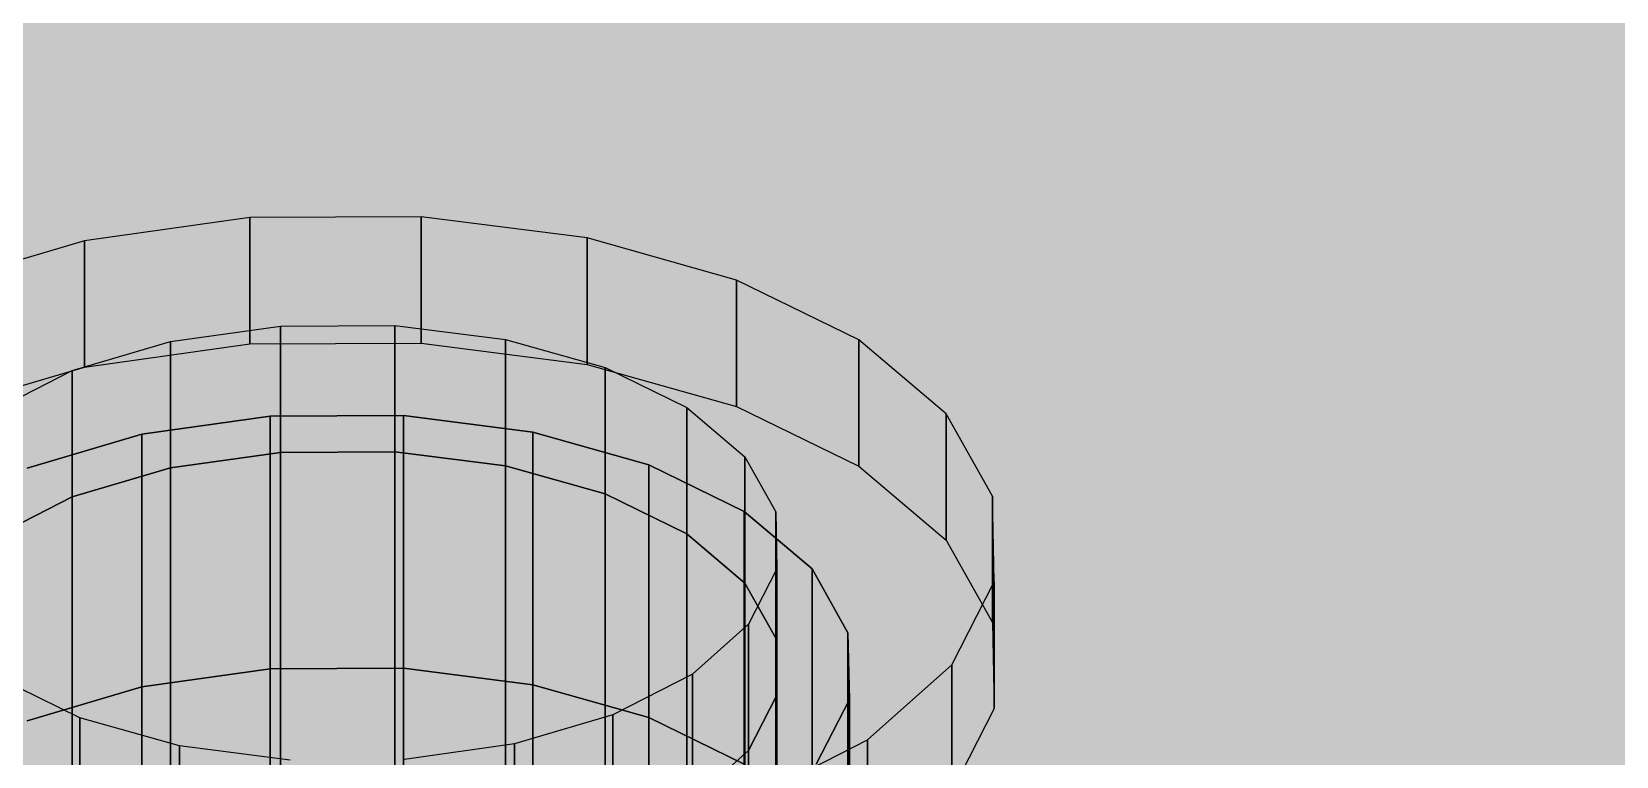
# Model space of a CAD drawing. Header units: millimetres. Extents: x 50 to 612415, y 2 to 4150.
# Drawn here: x 484023.16 to 484057.52, y 2078.76 to 2094.46 of the extents above; entities that cross this region are included whole.
import ezdxf

# ---------------------------------------------------------------- set-up
doc = ezdxf.new("R2010")
doc.units = ezdxf.units.MM
doc.layers.add('HATCH', color=8, linetype='Continuous', lineweight=9)
doc.layers.add('OUTLINE', color=7, linetype='Continuous', lineweight=25)

msp = doc.modelspace()

# ---------------------------------------------------------------- hatches: boundary and pattern name
at = {"layer": 'HATCH', "true_color": 0xccae87}
for points in [[(483825.091, 2159.244), (484028.334, 2086.13), (484031.224, 2086.146)], [(483825.091, 2159.244), (484031.224, 2086.146), (484034.023, 2085.787)], [(483825.091, 2159.244), (484025.551, 2085.741), (484028.334, 2086.13)], [(483825.091, 2159.244), (484034.023, 2085.787), (484036.542, 2085.079)], [(483825.091, 2159.244), (484023.064, 2085.004), (484025.551, 2085.741)], [(484760.546, 2053.765), (483825.091, 2159.244), (484036.542, 2085.079)], [(483825.091, 2153.766), (484028.334, 2080.652), (484031.224, 2080.667)], [(484031.224, 2080.667), (484028.334, 2080.652), (483825.091, 2153.766)], [(483825.091, 2153.766), (484031.224, 2080.667), (484034.023, 2080.309)], [(484034.023, 2080.309), (484031.224, 2080.667), (483825.091, 2153.766)], [(483825.091, 2153.766), (484025.551, 2080.262), (484028.334, 2080.652)], [(484028.334, 2080.652), (484025.551, 2080.262), (483825.091, 2153.766)], [(484036.542, 2079.6), (484034.023, 2080.309), (483825.091, 2153.766)], [(483825.091, 2153.766), (484034.023, 2080.309), (484036.542, 2079.6)], [(483825.091, 2153.766), (484023.064, 2079.526), (484025.551, 2080.262)], [(484025.551, 2080.262), (484023.064, 2079.526), (483825.091, 2153.766)], [(484760.546, 2048.287), (483825.091, 2153.766), (484036.542, 2079.6)], [(484036.542, 2079.6), (483825.091, 2153.766), (484760.546, 2048.287)], [(484760.546, 2041.439), (483825.091, 2146.918), (484036.542, 2072.752)], [(484036.542, 2072.752), (483825.091, 2146.918), (484760.546, 2041.439)], [(484758.648, 2037.434), (483825.091, 2144.179), (484036.542, 2070.013)], [(484036.542, 2070.013), (483825.091, 2144.179), (484758.648, 2037.434)], [(484758.174, 2036.433), (483825.091, 2143.494), (484036.542, 2069.328)], [(484036.542, 2069.328), (483825.091, 2143.494), (484758.174, 2036.433)], [(484755.802, 2031.428), (483825.091, 2140.07), (484036.542, 2065.904)], [(484036.542, 2065.904), (483825.091, 2140.07), (484755.802, 2031.428)], [(484036.542, 2060.426), (483825.091, 2134.591), (484752.006, 2023.419)], [(484760.546, 2053.765), (484036.542, 2085.079), (484038.608, 2084.068)], [(484760.546, 2053.765), (484038.608, 2084.068), (484040.08, 2082.825)], [(484760.546, 2053.765), (484040.08, 2082.825), (484040.859, 2081.433)], [(484760.546, 2053.765), (484040.859, 2081.433), (484040.891, 2079.988)], [(484760.546, 2053.765), (484040.891, 2079.988), (484040.173, 2078.589)], [(484760.546, 2048.287), (484036.542, 2079.6), (484038.608, 2078.59)], [(484038.608, 2078.59), (484036.542, 2079.6), (484760.546, 2048.287)]]:
    msp.add_hatch(color=43, dxfattribs=at).paths.add_polyline_path(points)
at = {"layer": 'HATCH', "true_color": 0xaeb3b7}
for points in [[(484024.308, 2087.195), (484027.887, 2087.696), (484027.887, 2090.435), (484024.308, 2089.934)], [(484031.602, 2087.716), (484035.202, 2087.255), (484035.202, 2089.994), (484031.602, 2090.455)], [(484028.558, 2085.347), (484026.172, 2085.013), (484026.172, 2087.753), (484028.558, 2088.086)], [(484033.434, 2085.053), (484031.035, 2085.361), (484031.035, 2088.1), (484033.434, 2087.793)], [(484025.551, 2063.827), (484028.334, 2064.216), (484028.334, 2086.13), (484025.551, 2085.741)], [(484031.224, 2064.232), (484034.023, 2063.874), (484034.023, 2085.787), (484031.224, 2086.146)], [(484028.558, 2063.433), (484026.172, 2063.1), (484026.172, 2085.013), (484028.558, 2085.347)], [(484033.434, 2063.14), (484031.035, 2063.447), (484031.035, 2085.361), (484033.434, 2085.053)], [(484026.365, 2076.247), (484028.765, 2075.94), (484028.765, 2078.679), (484026.365, 2078.987)], [(484031.242, 2075.954), (484033.627, 2076.287), (484033.627, 2079.027), (484031.242, 2078.693)]]:
    msp.add_hatch(color=253, dxfattribs=at).paths.add_polyline_path(points)
at = {"layer": 'HATCH', "true_color": 0xb7bcc0}
for points in [[(484042.989, 2086.185), (484027.887, 2090.435), (484024.308, 2089.934)], [(484042.989, 2086.185), (484031.602, 2090.455), (484027.887, 2090.435)], [(484042.989, 2086.185), (484035.202, 2089.994), (484031.602, 2090.455)], [(484042.989, 2086.185), (484038.44, 2089.083), (484035.202, 2089.994)], [(484024.308, 2089.934), (484021.111, 2088.988), (484018.513, 2087.66)], [(484024.308, 2089.934), (484018.513, 2087.66), (484028.558, 2088.086)], [(484024.308, 2089.934), (484028.558, 2088.086), (484031.035, 2088.1)], [(484024.308, 2089.934), (484031.035, 2088.1), (484033.434, 2087.793)], [(484042.989, 2086.185), (484024.308, 2089.934), (484033.434, 2087.793)], [(484042.989, 2086.185), (484041.096, 2087.784), (484038.44, 2089.083)], [(484018.513, 2087.66), (484026.172, 2087.753), (484028.558, 2088.086)], [(484018.513, 2087.66), (484024.041, 2087.122), (484026.172, 2087.753)], [(484018.513, 2087.66), (484022.308, 2086.236), (484024.041, 2087.122)], [(484024.308, 2087.195), (484027.887, 2087.696), (484042.989, 2083.446)], [(484027.887, 2087.696), (484031.602, 2087.716), (484042.989, 2083.446)], [(484031.602, 2087.716), (484035.202, 2087.255), (484042.989, 2083.446)], [(484042.989, 2086.185), (484033.434, 2087.793), (484035.593, 2087.185)], [(484035.202, 2087.255), (484038.44, 2086.344), (484042.989, 2083.446)], [(484018.513, 2084.92), (484021.111, 2086.248), (484024.308, 2087.195)], [(484028.558, 2085.347), (484018.513, 2084.92), (484024.308, 2087.195)], [(484031.035, 2085.361), (484028.558, 2085.347), (484024.308, 2087.195)], [(484033.434, 2085.053), (484031.035, 2085.361), (484024.308, 2087.195)], [(484033.434, 2085.053), (484024.308, 2087.195), (484042.989, 2083.446)], [(484042.989, 2086.185), (484035.593, 2087.185), (484037.364, 2086.319)], [(484035.491, 2076.845), (484043.99, 2084.396), (484042.989, 2086.185)], [(484035.491, 2076.845), (484042.989, 2086.185), (484038.706, 2081.622)], [(484042.989, 2086.185), (484037.364, 2086.319), (484038.626, 2085.253)], [(484038.44, 2086.344), (484041.096, 2085.045), (484042.989, 2083.446)], [(484042.989, 2086.185), (484038.626, 2085.253), (484039.293, 2084.061)], [(484042.989, 2086.185), (484039.32, 2082.822), (484038.706, 2081.622)], [(484042.989, 2086.185), (484039.293, 2084.061), (484039.32, 2082.822)], [(484034.023, 2085.787), (484028.334, 2086.13), (484025.551, 2085.741)], [(484034.023, 2085.787), (484031.224, 2086.146), (484028.334, 2086.13)], [(484034.023, 2085.787), (484025.551, 2085.741), (484023.064, 2085.004)], [(484034.023, 2085.787), (484023.064, 2085.004), (484028.558, 2085.347)], [(484034.023, 2085.787), (484028.558, 2085.347), (484031.035, 2085.361)], [(484034.023, 2085.787), (484031.035, 2085.361), (484033.434, 2085.053)], [(484034.023, 2085.787), (484033.434, 2085.053), (484035.593, 2084.446)], [(484034.023, 2085.787), (484035.593, 2084.446), (484037.364, 2083.58)], [(484040.859, 2081.433), (484036.542, 2085.079), (484034.023, 2085.787)], [(484040.859, 2081.433), (484034.023, 2085.787), (484037.364, 2083.58)], [(484028.558, 2085.347), (484026.172, 2085.013), (484018.513, 2084.92)], [(484023.064, 2085.004), (484026.172, 2085.013), (484028.558, 2085.347)], [(484026.172, 2085.013), (484024.041, 2084.382), (484018.513, 2084.92)], [(484024.041, 2084.382), (484022.308, 2083.497), (484018.513, 2084.92)], [(484023.064, 2085.004), (484021.043, 2083.972), (484026.172, 2085.013)], [(484021.043, 2083.972), (484024.041, 2084.382), (484026.172, 2085.013)], [(484035.593, 2084.446), (484033.434, 2085.053), (484042.989, 2083.446)], [(484040.859, 2081.433), (484038.608, 2084.068), (484036.542, 2085.079)], [(484021.043, 2083.972), (484022.308, 2083.497), (484024.041, 2084.382)], [(484035.491, 2076.845), (484044.031, 2082.538), (484043.99, 2084.396)], [(484037.364, 2083.58), (484035.593, 2084.446), (484042.989, 2083.446)], [(484040.859, 2081.433), (484040.08, 2082.825), (484038.608, 2084.068)], [(484042.989, 2083.446), (484043.99, 2081.657), (484035.491, 2074.106)], [(484038.706, 2078.883), (484042.989, 2083.446), (484035.491, 2074.106)], [(484038.626, 2082.514), (484037.364, 2083.58), (484042.989, 2083.446)], [(484040.859, 2081.433), (484037.364, 2083.58), (484038.626, 2082.514)], [(484039.293, 2081.321), (484038.626, 2082.514), (484042.989, 2083.446)], [(484038.706, 2078.883), (484039.32, 2080.083), (484042.989, 2083.446)], [(484039.32, 2080.083), (484039.293, 2081.321), (484042.989, 2083.446)], [(484035.491, 2076.845), (484043.109, 2080.739), (484044.031, 2082.538)], [(484040.859, 2081.433), (484038.626, 2082.514), (484039.293, 2081.321)], [(484043.99, 2081.657), (484044.031, 2079.799), (484035.491, 2074.106)], [(484035.491, 2076.845), (484038.706, 2081.622), (484037.491, 2080.543)], [(484036.735, 2076.296), (484040.891, 2079.988), (484040.859, 2081.433)], [(484036.735, 2076.296), (484040.859, 2081.433), (484038.706, 2078.883)], [(484040.859, 2081.433), (484039.32, 2080.083), (484038.706, 2078.883)], [(484040.859, 2081.433), (484039.293, 2081.321), (484039.32, 2080.083)], [(484035.491, 2076.845), (484041.286, 2079.12), (484043.109, 2080.739)], [(484016.81, 2080.594), (484024.206, 2079.594), (484022.436, 2080.46)], [(484016.81, 2080.594), (484026.365, 2078.987), (484024.206, 2079.594)], [(484016.81, 2080.594), (484035.491, 2076.845), (484026.365, 2078.987)], [(484016.81, 2080.594), (484031.912, 2076.344), (484035.491, 2076.845)], [(484016.81, 2080.594), (484028.197, 2076.324), (484031.912, 2076.344)], [(484035.491, 2076.845), (484037.491, 2080.543), (484035.759, 2079.658)], [(484035.491, 2076.845), (484035.759, 2079.658), (484033.627, 2079.027)], [(484044.031, 2079.799), (484043.109, 2077.999), (484035.491, 2074.106)], [(484036.735, 2076.296), (484040.173, 2078.589), (484040.891, 2079.988)], [(484035.491, 2076.845), (484028.765, 2078.679), (484026.365, 2078.987)], [(484035.491, 2076.845), (484033.627, 2079.027), (484031.242, 2078.693)], [(484035.491, 2076.845), (484038.688, 2077.792), (484041.286, 2079.12)], [(484037.491, 2077.804), (484038.706, 2078.883), (484035.491, 2074.106)], [(484036.735, 2076.296), (484038.706, 2078.883), (484037.491, 2077.804)]]:
    msp.add_hatch(color=9, dxfattribs=at).paths.add_polyline_path(points)
at = {"layer": 'HATCH', "true_color": 0xaeb4b7}
for points in [[(484027.887, 2087.696), (484031.602, 2087.716), (484031.602, 2090.455), (484027.887, 2090.435)], [(484031.035, 2085.361), (484028.558, 2085.347), (484028.558, 2088.086), (484031.035, 2088.1)], [(484028.334, 2064.216), (484031.224, 2064.232), (484031.224, 2086.146), (484028.334, 2086.13)], [(484031.035, 2063.447), (484028.558, 2063.433), (484028.558, 2085.347), (484031.035, 2085.361)]]:
    msp.add_hatch(color=253, dxfattribs=at).paths.add_polyline_path(points)
at = {"layer": 'HATCH', "true_color": 0xadb2b6}
for points in [[(484035.202, 2087.255), (484038.44, 2086.344), (484038.44, 2089.083), (484035.202, 2089.994)], [(484021.111, 2086.248), (484024.308, 2087.195), (484024.308, 2089.934), (484021.111, 2088.988)], [(484026.172, 2085.013), (484024.041, 2084.382), (484024.041, 2087.122), (484026.172, 2087.753)], [(484035.593, 2084.446), (484033.434, 2085.053), (484033.434, 2087.793), (484035.593, 2087.185)], [(484023.064, 2063.091), (484025.551, 2063.827), (484025.551, 2085.741), (484023.064, 2085.004)], [(484034.023, 2063.874), (484036.542, 2063.165), (484036.542, 2085.079), (484034.023, 2085.787)], [(484026.172, 2063.1), (484024.041, 2062.469), (484024.041, 2084.382), (484026.172, 2085.013)], [(484035.593, 2062.532), (484033.434, 2063.14), (484033.434, 2085.053), (484035.593, 2084.446)], [(484033.627, 2076.287), (484035.759, 2076.918), (484035.759, 2079.658), (484033.627, 2079.027)], [(484024.206, 2076.855), (484026.365, 2076.247), (484026.365, 2078.987), (484024.206, 2079.594)]]:
    msp.add_hatch(color=253, dxfattribs=at).paths.add_polyline_path(points)
at = {"layer": 'HATCH', "true_color": 0xabb0b4}
for points in [[(484038.44, 2086.344), (484041.096, 2085.045), (484041.096, 2087.784), (484038.44, 2089.083)], [(484024.041, 2084.382), (484022.308, 2083.497), (484022.308, 2086.236), (484024.041, 2087.122)], [(484037.364, 2083.58), (484035.593, 2084.446), (484035.593, 2087.185), (484037.364, 2086.319)], [(484036.542, 2063.165), (484038.608, 2062.154), (484038.608, 2084.068), (484036.542, 2085.079)], [(484024.041, 2062.469), (484022.308, 2061.583), (484022.308, 2083.497), (484024.041, 2084.382)], [(484037.364, 2061.666), (484035.593, 2062.532), (484035.593, 2084.446), (484037.364, 2083.58)], [(484022.436, 2077.721), (484024.206, 2076.855), (484024.206, 2079.594), (484022.436, 2080.46)], [(484035.759, 2076.918), (484037.491, 2077.804), (484037.491, 2080.543), (484035.759, 2079.658)], [(484041.286, 2076.38), (484038.688, 2075.052), (484038.688, 2077.792), (484041.286, 2079.12)]]:
    msp.add_hatch(color=253, dxfattribs=at).paths.add_polyline_path(points)
at = {"layer": 'HATCH', "true_color": 0xa9aeb1}
for points in [[(484041.096, 2085.045), (484042.989, 2083.446), (484042.989, 2086.185), (484041.096, 2087.784)], [(484038.626, 2082.514), (484037.364, 2083.58), (484037.364, 2086.319), (484038.626, 2085.253)], [(484038.608, 2062.154), (484040.08, 2060.911), (484040.08, 2082.825), (484038.608, 2084.068)], [(484038.626, 2060.6), (484037.364, 2061.666), (484037.364, 2083.58), (484038.626, 2082.514)]]:
    msp.add_hatch(color=253, dxfattribs=at).paths.add_polyline_path(points)
at = {"layer": 'HATCH', "true_color": 0xa6abae}
for points in [[(484042.989, 2083.446), (484043.99, 2081.657), (484043.99, 2084.396), (484042.989, 2086.185)], [(484039.293, 2081.321), (484038.626, 2082.514), (484038.626, 2085.253), (484039.293, 2084.061)], [(484038.706, 2078.883), (484039.32, 2080.083), (484039.32, 2082.822), (484038.706, 2081.622)], [(484040.08, 2060.911), (484040.859, 2059.519), (484040.859, 2081.433), (484040.08, 2082.825)], [(484039.293, 2059.408), (484038.626, 2060.6), (484038.626, 2082.514), (484039.293, 2081.321)], [(484044.031, 2079.799), (484043.109, 2077.999), (484043.109, 2080.739), (484044.031, 2082.538)], [(484038.706, 2056.969), (484039.32, 2058.169), (484039.32, 2080.083), (484038.706, 2078.883)], [(484040.891, 2058.075), (484040.173, 2056.675), (484040.173, 2078.589), (484040.891, 2079.988)]]:
    msp.add_hatch(color=253, dxfattribs=at).paths.add_polyline_path(points)
at = {"layer": 'HATCH', "true_color": 0xc2a680}
for points in [[(484028.334, 2080.652), (484025.551, 2080.262), (484025.551, 2085.741), (484028.334, 2086.13)], [(484034.023, 2080.309), (484031.224, 2080.667), (484031.224, 2086.146), (484034.023, 2085.787)], [(484028.334, 2073.803), (484025.551, 2073.414), (484025.551, 2080.262), (484028.334, 2080.652)], [(484034.023, 2073.461), (484031.224, 2073.819), (484031.224, 2080.667), (484034.023, 2080.309)]]:
    msp.add_hatch(color=43, dxfattribs=at).paths.add_polyline_path(points)
at = {"layer": 'HATCH', "true_color": 0xc2a681}
for points in [[(484031.224, 2080.667), (484028.334, 2080.652), (484028.334, 2086.13), (484031.224, 2086.146)], [(484031.224, 2073.819), (484028.334, 2073.803), (484028.334, 2080.652), (484031.224, 2080.667)]]:
    msp.add_hatch(color=43, dxfattribs=at).paths.add_polyline_path(points)
at = {"layer": 'HATCH', "true_color": 0xc0a480}
for points in [[(484025.551, 2080.262), (484023.064, 2079.526), (484023.064, 2085.004), (484025.551, 2085.741)], [(484025.551, 2073.414), (484023.064, 2072.678), (484023.064, 2079.526), (484025.551, 2080.262)]]:
    msp.add_hatch(color=33, dxfattribs=at).paths.add_polyline_path(points)
at = {"layer": 'HATCH', "true_color": 0xc1a580}
for points in [[(484036.542, 2079.6), (484034.023, 2080.309), (484034.023, 2085.787), (484036.542, 2085.079)], [(484036.542, 2072.752), (484034.023, 2073.461), (484034.023, 2080.309), (484036.542, 2079.6)]]:
    msp.add_hatch(color=33, dxfattribs=at).paths.add_polyline_path(points)
at = {"layer": 'HATCH', "true_color": 0xbfa37e}
for points in [[(484038.608, 2078.59), (484036.542, 2079.6), (484036.542, 2085.079), (484038.608, 2084.068)], [(484038.608, 2071.742), (484036.542, 2072.752), (484036.542, 2079.6), (484038.608, 2078.59)]]:
    msp.add_hatch(color=33, dxfattribs=at).paths.add_polyline_path(points)
at = {"layer": 'HATCH', "true_color": 0xa3a8ab}
for points in [[(484043.99, 2081.657), (484044.031, 2079.799), (484044.031, 2082.538), (484043.99, 2084.396)], [(484039.32, 2080.083), (484039.293, 2081.321), (484039.293, 2084.061), (484039.32, 2082.822)], [(484040.859, 2059.519), (484040.891, 2058.075), (484040.891, 2079.988), (484040.859, 2081.433)], [(484039.32, 2058.169), (484039.293, 2059.408), (484039.293, 2081.321), (484039.32, 2080.083)]]:
    msp.add_hatch(color=253, dxfattribs=at).paths.add_polyline_path(points)
at = {"layer": 'HATCH', "true_color": 0xbca17d}
msp.add_hatch(color=33, dxfattribs=at).paths.add_polyline_path([(484040.08, 2077.346), (484038.608, 2078.59), (484038.608, 2084.068), (484040.08, 2082.825)])
at = {"layer": 'HATCH', "true_color": 0xb99e7a}
for points in [[(484040.859, 2075.955), (484040.08, 2077.346), (484040.08, 2082.825), (484040.859, 2081.433)], [(484040.173, 2073.11), (484040.891, 2074.51), (484040.891, 2079.988), (484040.173, 2078.589)]]:
    msp.add_hatch(color=33, dxfattribs=at).paths.add_polyline_path(points)
at = {"layer": 'HATCH', "true_color": 0xa8aeb1}
for points in [[(484037.491, 2077.804), (484038.706, 2078.883), (484038.706, 2081.622), (484037.491, 2080.543)], [(484043.109, 2077.999), (484041.286, 2076.38), (484041.286, 2079.12), (484043.109, 2080.739)], [(484037.491, 2055.89), (484038.706, 2056.969), (484038.706, 2078.883), (484037.491, 2077.804)]]:
    msp.add_hatch(color=253, dxfattribs=at).paths.add_polyline_path(points)
at = {"layer": 'HATCH', "true_color": 0xb69b78}
msp.add_hatch(color=33, dxfattribs=at).paths.add_polyline_path([(484040.891, 2074.51), (484040.859, 2075.955), (484040.859, 2081.433), (484040.891, 2079.988)])

# ---------------------------------------------------------------- linework, layer by layer
at = {"layer": 'OUTLINE', "color": 139, "true_color": 0x42544a}
for p, q in [((484027.887, 2090.435), (484024.308, 2089.934)), ((484027.887, 2090.435), (484024.308, 2089.934)), ((484031.602, 2090.455), (484027.887, 2090.435)), ((484031.602, 2090.455), (484027.887, 2090.435)), ((484027.887, 2090.435), (484027.887, 2087.696)), ((484027.887, 2087.696), (484027.887, 2090.435)), ((484031.602, 2087.716), (484031.602, 2090.455)), ((484035.202, 2089.994), (484031.602, 2090.455)), ((484031.602, 2090.455), (484031.602, 2087.716)), ((484035.202, 2089.994), (484031.602, 2090.455)), ((484035.202, 2087.255), (484035.202, 2089.994)), ((484038.44, 2089.083), (484035.202, 2089.994)), ((484035.202, 2089.994), (484035.202, 2087.255)), ((484038.44, 2089.083), (484035.202, 2089.994)), ((484024.308, 2089.934), (484021.111, 2088.988)), ((484024.308, 2089.934), (484021.111, 2088.988)), ((484024.308, 2089.934), (484024.308, 2087.195)), ((484024.308, 2087.195), (484024.308, 2089.934)), ((484038.44, 2086.344), (484038.44, 2089.083)), ((484041.096, 2087.784), (484038.44, 2089.083)), ((484038.44, 2089.083), (484038.44, 2086.344)), ((484041.096, 2087.784), (484038.44, 2089.083)), ((484026.172, 2087.753), (484028.558, 2088.086)), ((484026.172, 2087.753), (484028.558, 2088.086)), ((484028.558, 2088.086), (484031.035, 2088.1)), ((484028.558, 2088.086), (484031.035, 2088.1)), ((484028.558, 2085.347), (484028.558, 2088.086)), ((484028.558, 2088.086), (484028.558, 2085.347)), ((484031.035, 2088.1), (484033.434, 2087.793)), ((484031.035, 2088.1), (484031.035, 2085.361)), ((484031.035, 2085.361), (484031.035, 2088.1)), ((484031.035, 2088.1), (484033.434, 2087.793)), ((484024.041, 2087.122), (484026.172, 2087.753)), ((484024.041, 2087.122), (484026.172, 2087.753)), ((484024.308, 2087.195), (484027.887, 2087.696)), ((484024.308, 2087.195), (484027.887, 2087.696)), ((484026.172, 2085.013), (484026.172, 2087.753)), ((484026.172, 2087.753), (484026.172, 2085.013)), ((484027.887, 2087.696), (484031.602, 2087.716)), ((484027.887, 2087.696), (484031.602, 2087.716)), ((484031.602, 2087.716), (484035.202, 2087.255)), ((484031.602, 2087.716), (484035.202, 2087.255)), ((484033.434, 2087.793), (484033.434, 2085.053)), ((484033.434, 2085.053), (484033.434, 2087.793)), ((484033.434, 2087.793), (484035.593, 2087.185)), ((484033.434, 2087.793), (484035.593, 2087.185)), ((484041.096, 2085.045), (484041.096, 2087.784)), ((484042.989, 2086.185), (484041.096, 2087.784)), ((484042.989, 2086.185), (484041.096, 2087.784)), ((484041.096, 2087.784), (484041.096, 2085.045)), ((484035.202, 2087.255), (484038.44, 2086.344)), ((484035.202, 2087.255), (484038.44, 2086.344)), ((484021.111, 2086.248), (484024.308, 2087.195)), ((484021.111, 2086.248), (484024.308, 2087.195)), ((484022.308, 2086.236), (484024.041, 2087.122)), ((484022.308, 2086.236), (484024.041, 2087.122)), ((484024.041, 2084.382), (484024.041, 2087.122)), ((484024.041, 2087.122), (484024.041, 2084.382)), ((484035.593, 2087.185), (484035.593, 2084.446)), ((484035.593, 2084.446), (484035.593, 2087.185)), ((484035.593, 2087.185), (484037.364, 2086.319)), ((484035.593, 2087.185), (484037.364, 2086.319)), ((484037.364, 2086.319), (484037.364, 2083.58)), ((484037.364, 2083.58), (484037.364, 2086.319)), ((484037.364, 2086.319), (484038.626, 2085.253)), ((484037.364, 2086.319), (484038.626, 2085.253)), ((484038.44, 2086.344), (484041.096, 2085.045)), ((484038.44, 2086.344), (484041.096, 2085.045)), ((484042.989, 2083.446), (484042.989, 2086.185)), ((484043.99, 2084.396), (484042.989, 2086.185)), ((484042.989, 2086.185), (484042.989, 2083.446)), ((484043.99, 2084.396), (484042.989, 2086.185)), ((484025.551, 2085.741), (484028.334, 2086.13)), ((484028.334, 2086.13), (484025.551, 2085.741)), ((484025.551, 2085.741), (484028.334, 2086.13)), ((484028.334, 2086.13), (484025.551, 2085.741)), ((484028.334, 2086.13), (484031.224, 2086.146)), ((484031.224, 2086.146), (484028.334, 2086.13)), ((484028.334, 2086.13), (484031.224, 2086.146)), ((484031.224, 2086.146), (484028.334, 2086.13)), ((484028.334, 2086.13), (484028.334, 2064.216)), ((484028.334, 2064.216), (484028.334, 2086.13)), ((484028.334, 2080.652), (484028.334, 2086.13)), ((484028.334, 2086.13), (484028.334, 2080.652)), ((484031.224, 2086.146), (484034.023, 2085.787)), ((484031.224, 2064.232), (484031.224, 2086.146)), ((484034.023, 2085.787), (484031.224, 2086.146)), ((484031.224, 2086.146), (484031.224, 2064.232)), ((484031.224, 2086.146), (484031.224, 2080.667)), ((484031.224, 2080.667), (484031.224, 2086.146)), ((484031.224, 2086.146), (484034.023, 2085.787)), ((484034.023, 2085.787), (484031.224, 2086.146)), ((484023.064, 2085.004), (484025.551, 2085.741)), ((484025.551, 2085.741), (484023.064, 2085.004)), ((484023.064, 2085.004), (484025.551, 2085.741)), ((484025.551, 2085.741), (484023.064, 2085.004)), ((484025.551, 2085.741), (484025.551, 2063.827)), ((484025.551, 2063.827), (484025.551, 2085.741)), ((484025.551, 2080.262), (484025.551, 2085.741)), ((484025.551, 2085.741), (484025.551, 2080.262)), ((484034.023, 2085.787), (484036.542, 2085.079)), ((484034.023, 2063.874), (484034.023, 2085.787)), ((484036.542, 2085.079), (484034.023, 2085.787)), ((484034.023, 2085.787), (484034.023, 2063.874)), ((484034.023, 2085.787), (484034.023, 2080.309)), ((484034.023, 2080.309), (484034.023, 2085.787)), ((484034.023, 2085.787), (484036.542, 2085.079)), ((484036.542, 2085.079), (484034.023, 2085.787)), ((484026.172, 2085.013), (484028.558, 2085.347)), ((484026.172, 2085.013), (484028.558, 2085.347)), ((484028.558, 2085.347), (484026.172, 2085.013)), ((484028.558, 2085.347), (484026.172, 2085.013)), ((484028.558, 2085.347), (484031.035, 2085.361)), ((484031.035, 2085.361), (484028.558, 2085.347)), ((484028.558, 2085.347), (484031.035, 2085.361)), ((484031.035, 2085.361), (484028.558, 2085.347)), ((484028.558, 2063.433), (484028.558, 2085.347)), ((484028.558, 2085.347), (484028.558, 2063.433)), ((484031.035, 2085.361), (484031.035, 2063.447)), ((484031.035, 2063.447), (484031.035, 2085.361)), ((484031.035, 2085.361), (484033.434, 2085.053)), ((484033.434, 2085.053), (484031.035, 2085.361)), ((484031.035, 2085.361), (484033.434, 2085.053)), ((484033.434, 2085.053), (484031.035, 2085.361)), ((484038.626, 2085.253), (484038.626, 2082.514)), ((484038.626, 2085.253), (484039.293, 2084.061)), ((484038.626, 2082.514), (484038.626, 2085.253)), ((484038.626, 2085.253), (484039.293, 2084.061)), ((484024.041, 2084.382), (484026.172, 2085.013)), ((484026.172, 2085.013), (484024.041, 2084.382)), ((484024.041, 2084.382), (484026.172, 2085.013)), ((484026.172, 2085.013), (484024.041, 2084.382)), ((484026.172, 2063.1), (484026.172, 2085.013)), ((484026.172, 2085.013), (484026.172, 2063.1)), ((484033.434, 2085.053), (484033.434, 2063.14)), ((484033.434, 2063.14), (484033.434, 2085.053)), ((484033.434, 2085.053), (484035.593, 2084.446)), ((484033.434, 2085.053), (484035.593, 2084.446)), ((484035.593, 2084.446), (484033.434, 2085.053)), ((484035.593, 2084.446), (484033.434, 2085.053)), ((484036.542, 2063.165), (484036.542, 2085.079)), ((484038.608, 2084.068), (484036.542, 2085.079)), ((484036.542, 2085.079), (484036.542, 2063.165)), ((484036.542, 2085.079), (484036.542, 2079.6)), ((484036.542, 2079.6), (484036.542, 2085.079)), ((484036.542, 2085.079), (484038.608, 2084.068)), ((484038.608, 2084.068), (484036.542, 2085.079)), ((484036.542, 2085.079), (484038.608, 2084.068)), ((484041.096, 2085.045), (484042.989, 2083.446)), ((484041.096, 2085.045), (484042.989, 2083.446)), ((484022.308, 2083.497), (484024.041, 2084.382)), ((484024.041, 2084.382), (484022.308, 2083.497)), ((484022.308, 2083.497), (484024.041, 2084.382)), ((484024.041, 2084.382), (484022.308, 2083.497)), ((484024.041, 2062.469), (484024.041, 2084.382)), ((484024.041, 2084.382), (484024.041, 2062.469)), ((484035.593, 2084.446), (484035.593, 2062.532)), ((484035.593, 2062.532), (484035.593, 2084.446)), ((484035.593, 2084.446), (484037.364, 2083.58)), ((484035.593, 2084.446), (484037.364, 2083.58)), ((484037.364, 2083.58), (484035.593, 2084.446)), ((484037.364, 2083.58), (484035.593, 2084.446)), ((484043.99, 2081.657), (484043.99, 2084.396)), ((484044.031, 2082.538), (484043.99, 2084.396)), ((484043.99, 2084.396), (484043.99, 2081.657)), ((484044.031, 2082.538), (484043.99, 2084.396)), ((484038.608, 2062.154), (484038.608, 2084.068)), ((484040.08, 2082.825), (484038.608, 2084.068)), ((484038.608, 2084.068), (484038.608, 2062.154)), ((484038.608, 2084.068), (484038.608, 2078.59)), ((484038.608, 2078.59), (484038.608, 2084.068)), ((484038.608, 2084.068), (484040.08, 2082.825)), ((484040.08, 2082.825), (484038.608, 2084.068)), ((484038.608, 2084.068), (484040.08, 2082.825)), ((484039.293, 2084.061), (484039.293, 2081.321)), ((484039.293, 2084.061), (484039.32, 2082.822)), ((484039.293, 2081.321), (484039.293, 2084.061)), ((484039.293, 2084.061), (484039.32, 2082.822)), ((484037.364, 2083.58), (484037.364, 2061.666)), ((484037.364, 2061.666), (484037.364, 2083.58)), ((484037.364, 2083.58), (484038.626, 2082.514)), ((484038.626, 2082.514), (484037.364, 2083.58)), ((484038.626, 2082.514), (484037.364, 2083.58)), ((484037.364, 2083.58), (484038.626, 2082.514)), ((484042.989, 2083.446), (484043.99, 2081.657)), ((484042.989, 2083.446), (484043.99, 2081.657)), ((484039.32, 2082.822), (484038.706, 2081.622)), ((484039.32, 2082.822), (484038.706, 2081.622)), ((484039.32, 2082.822), (484039.32, 2080.083)), ((484039.32, 2080.083), (484039.32, 2082.822)), ((484040.08, 2060.911), (484040.08, 2082.825)), ((484040.859, 2081.433), (484040.08, 2082.825)), ((484040.08, 2082.825), (484040.08, 2060.911)), ((484040.08, 2082.825), (484040.08, 2077.346)), ((484040.08, 2077.346), (484040.08, 2082.825)), ((484040.08, 2082.825), (484040.859, 2081.433)), ((484040.859, 2081.433), (484040.08, 2082.825)), ((484040.08, 2082.825), (484040.859, 2081.433)), ((484038.626, 2082.514), (484038.626, 2060.6)), ((484038.626, 2060.6), (484038.626, 2082.514)), ((484038.626, 2082.514), (484039.293, 2081.321)), ((484039.293, 2081.321), (484038.626, 2082.514)), ((484038.626, 2082.514), (484039.293, 2081.321)), ((484039.293, 2081.321), (484038.626, 2082.514)), ((484043.109, 2080.739), (484044.031, 2082.538)), ((484043.109, 2080.739), (484044.031, 2082.538)), ((484044.031, 2079.799), (484044.031, 2082.538)), ((484044.031, 2082.538), (484044.031, 2079.799)), ((484038.706, 2081.622), (484037.491, 2080.543)), ((484038.706, 2081.622), (484037.491, 2080.543)), ((484038.706, 2081.622), (484038.706, 2078.883)), ((484038.706, 2078.883), (484038.706, 2081.622)), ((484040.859, 2059.519), (484040.859, 2081.433)), ((484040.891, 2079.988), (484040.859, 2081.433)), ((484040.859, 2081.433), (484040.859, 2059.519)), ((484040.859, 2081.433), (484040.859, 2075.955)), ((484040.859, 2075.955), (484040.859, 2081.433)), ((484040.859, 2081.433), (484040.891, 2079.988)), ((484040.891, 2079.988), (484040.859, 2081.433)), ((484040.859, 2081.433), (484040.891, 2079.988)), ((484043.99, 2081.657), (484044.031, 2079.799)), ((484043.99, 2081.657), (484044.031, 2079.799)), ((484039.293, 2081.321), (484039.293, 2059.408)), ((484039.293, 2059.408), (484039.293, 2081.321)), ((484039.293, 2081.321), (484039.32, 2080.083)), ((484039.32, 2080.083), (484039.293, 2081.321)), ((484039.293, 2081.321), (484039.32, 2080.083)), ((484039.32, 2080.083), (484039.293, 2081.321)), ((484041.286, 2079.12), (484043.109, 2080.739)), ((484041.286, 2079.12), (484043.109, 2080.739)), ((484043.109, 2077.999), (484043.109, 2080.739)), ((484043.109, 2080.739), (484043.109, 2077.999)), ((484024.206, 2079.594), (484022.436, 2080.46)), ((484024.206, 2079.594), (484022.436, 2080.46)), ((484025.551, 2080.262), (484028.334, 2080.652)), ((484028.334, 2080.652), (484025.551, 2080.262)), ((484025.551, 2080.262), (484028.334, 2080.652)), ((484028.334, 2080.652), (484025.551, 2080.262)), ((484028.334, 2080.652), (484031.224, 2080.667)), ((484031.224, 2080.667), (484028.334, 2080.652)), ((484028.334, 2080.652), (484031.224, 2080.667)), ((484031.224, 2080.667), (484028.334, 2080.652)), ((484028.334, 2073.803), (484028.334, 2080.652)), ((484028.334, 2080.652), (484028.334, 2073.803)), ((484031.224, 2080.667), (484034.023, 2080.309)), ((484034.023, 2080.309), (484031.224, 2080.667)), ((484031.224, 2080.667), (484031.224, 2073.819)), ((484031.224, 2073.819), (484031.224, 2080.667)), ((484031.224, 2080.667), (484034.023, 2080.309)), ((484034.023, 2080.309), (484031.224, 2080.667)), ((484037.491, 2080.543), (484035.759, 2079.658)), ((484037.491, 2080.543), (484035.759, 2079.658)), ((484037.491, 2080.543), (484037.491, 2077.804)), ((484037.491, 2077.804), (484037.491, 2080.543)), ((484023.064, 2079.526), (484025.551, 2080.262)), ((484025.551, 2080.262), (484023.064, 2079.526)), ((484023.064, 2079.526), (484025.551, 2080.262)), ((484025.551, 2080.262), (484023.064, 2079.526)), ((484025.551, 2073.414), (484025.551, 2080.262)), ((484025.551, 2080.262), (484025.551, 2073.414)), ((484036.542, 2079.6), (484034.023, 2080.309)), ((484034.023, 2080.309), (484036.542, 2079.6)), ((484034.023, 2080.309), (484034.023, 2073.461)), ((484034.023, 2073.461), (484034.023, 2080.309)), ((484034.023, 2080.309), (484036.542, 2079.6)), ((484036.542, 2079.6), (484034.023, 2080.309)), ((484039.32, 2080.083), (484038.706, 2078.883)), ((484038.706, 2078.883), (484039.32, 2080.083)), ((484039.32, 2080.083), (484038.706, 2078.883)), ((484038.706, 2078.883), (484039.32, 2080.083)), ((484039.32, 2080.083), (484039.32, 2058.169)), ((484039.32, 2058.169), (484039.32, 2080.083)), ((484035.759, 2079.658), (484033.627, 2079.027)), ((484035.759, 2079.658), (484033.627, 2079.027)), ((484035.759, 2079.658), (484035.759, 2076.918)), ((484035.759, 2076.918), (484035.759, 2079.658)), ((484040.173, 2078.589), (484040.891, 2079.988)), ((484040.891, 2079.988), (484040.173, 2078.589)), ((484040.173, 2078.589), (484040.891, 2079.988)), ((484040.891, 2079.988), (484040.173, 2078.589)), ((484040.891, 2058.075), (484040.891, 2079.988)), ((484040.891, 2079.988), (484040.891, 2058.075)), ((484040.891, 2079.988), (484040.891, 2074.51)), ((484040.891, 2074.51), (484040.891, 2079.988)), ((484044.031, 2079.799), (484043.109, 2077.999)), ((484044.031, 2079.799), (484043.109, 2077.999)), ((484024.206, 2076.855), (484024.206, 2079.594)), ((484026.365, 2078.987), (484024.206, 2079.594)), ((484024.206, 2079.594), (484024.206, 2076.855)), ((484026.365, 2078.987), (484024.206, 2079.594)), ((484036.542, 2079.6), (484036.542, 2072.752)), ((484036.542, 2072.752), (484036.542, 2079.6)), ((484036.542, 2079.6), (484038.608, 2078.59)), ((484038.608, 2078.59), (484036.542, 2079.6)), ((484036.542, 2079.6), (484038.608, 2078.59)), ((484038.608, 2078.59), (484036.542, 2079.6)), ((484026.365, 2076.247), (484026.365, 2078.987)), ((484028.765, 2078.679), (484026.365, 2078.987)), ((484026.365, 2078.987), (484026.365, 2076.247)), ((484028.765, 2078.679), (484026.365, 2078.987)), ((484033.627, 2079.027), (484031.242, 2078.693)), ((484033.627, 2079.027), (484031.242, 2078.693)), ((484033.627, 2079.027), (484033.627, 2076.287)), ((484033.627, 2076.287), (484033.627, 2079.027)), ((484038.688, 2077.792), (484041.286, 2079.12)), ((484038.688, 2077.792), (484041.286, 2079.12)), ((484041.286, 2076.38), (484041.286, 2079.12)), ((484041.286, 2079.12), (484041.286, 2076.38)), ((484038.706, 2078.883), (484037.491, 2077.804)), ((484037.491, 2077.804), (484038.706, 2078.883)), ((484038.706, 2078.883), (484037.491, 2077.804)), ((484037.491, 2077.804), (484038.706, 2078.883)), ((484038.706, 2078.883), (484038.706, 2056.969)), ((484038.706, 2056.969), (484038.706, 2078.883))]:
    msp.add_line(p, q, dxfattribs=at)

doc.saveas('drawing.dxf')
